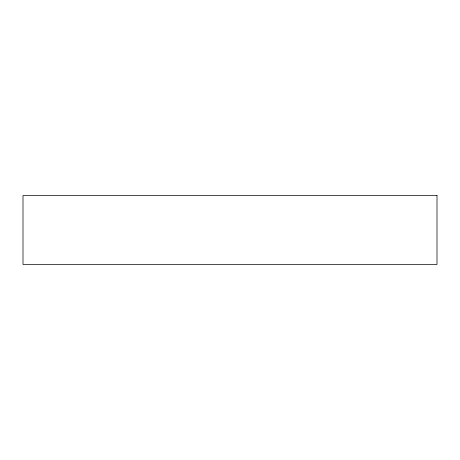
<?xml version="1.0" encoding="UTF-8"?>
<svg xmlns="http://www.w3.org/2000/svg" width="460" height="460" viewBox="0 0 460 460"><rect width="100%" height="100%" fill="white"/><g stroke="black" fill="none" stroke-linecap="round" stroke-linejoin="round"><path stroke-width="0.69" d="M437 195.5L23 195.5L23 264.5L437 264.5L437 195.5"/></g></svg>
